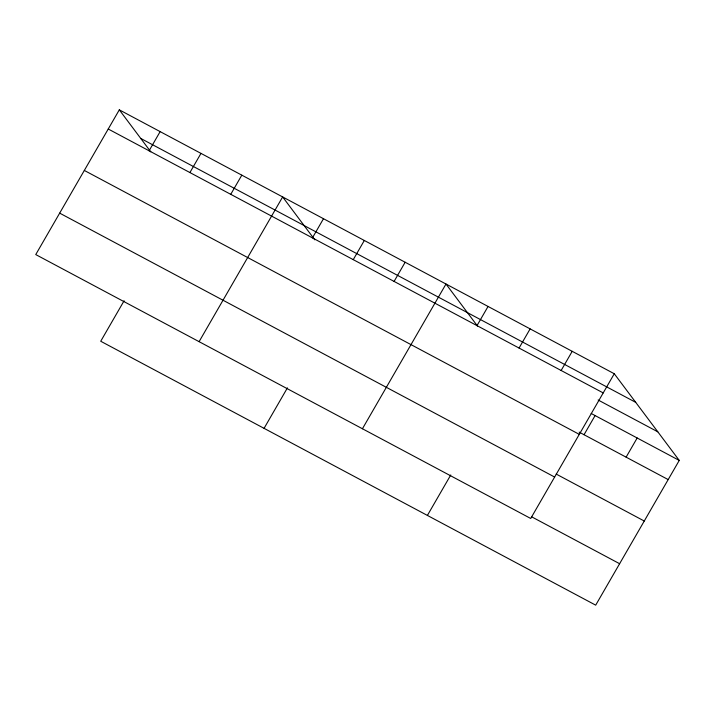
<?xml version="1.0" encoding="UTF-8"?>
<svg xmlns="http://www.w3.org/2000/svg" width="715" height="715" viewBox="0 0 715 715"><rect width="100%" height="100%" fill="white"/><g stroke="black" fill="none" stroke-linecap="round" stroke-linejoin="round"><path stroke-width="1.07" d="M119.307 109.842L35.75 254.576L530.718 518.482L614.274 373.748L119.307 109.842L150.793 151.839M149.078 150.785L160.142 131.614M189.913 172.556L200.978 153.385M124.097 300.774L100.726 341.252L595.693 605.158L679.25 460.424L614.274 373.748M230.748 194.328L241.813 175.166M199.092 341.663L282.648 196.938L314.806 239.82M312.419 237.872L323.484 218.71M353.255 259.643L364.319 240.481M264.067 428.339L287.43 387.861M394.09 281.415L405.155 262.253M362.425 428.759L445.99 284.025L477.468 326.022M476.994 325.62L488.059 306.458M519.063 348.053L530.128 328.891M427.4 515.426L450.772 474.957M561.141 370.486L572.206 351.324M584.039 434.72L595.103 415.558M626.117 457.153L637.181 437.991M140.757 138.442L635.715 402.357M108.242 129.013L603.21 392.919M598.124 399.998L657.809 431.824M591.189 413.476L679.25 460.424M579.15 432.119L668.185 479.586M84.325 170.447L579.284 434.354M556.207 474.072L644.26 521.029M59.676 213.142L554.634 477.048M531.558 516.766L619.61 563.715"/></g></svg>
